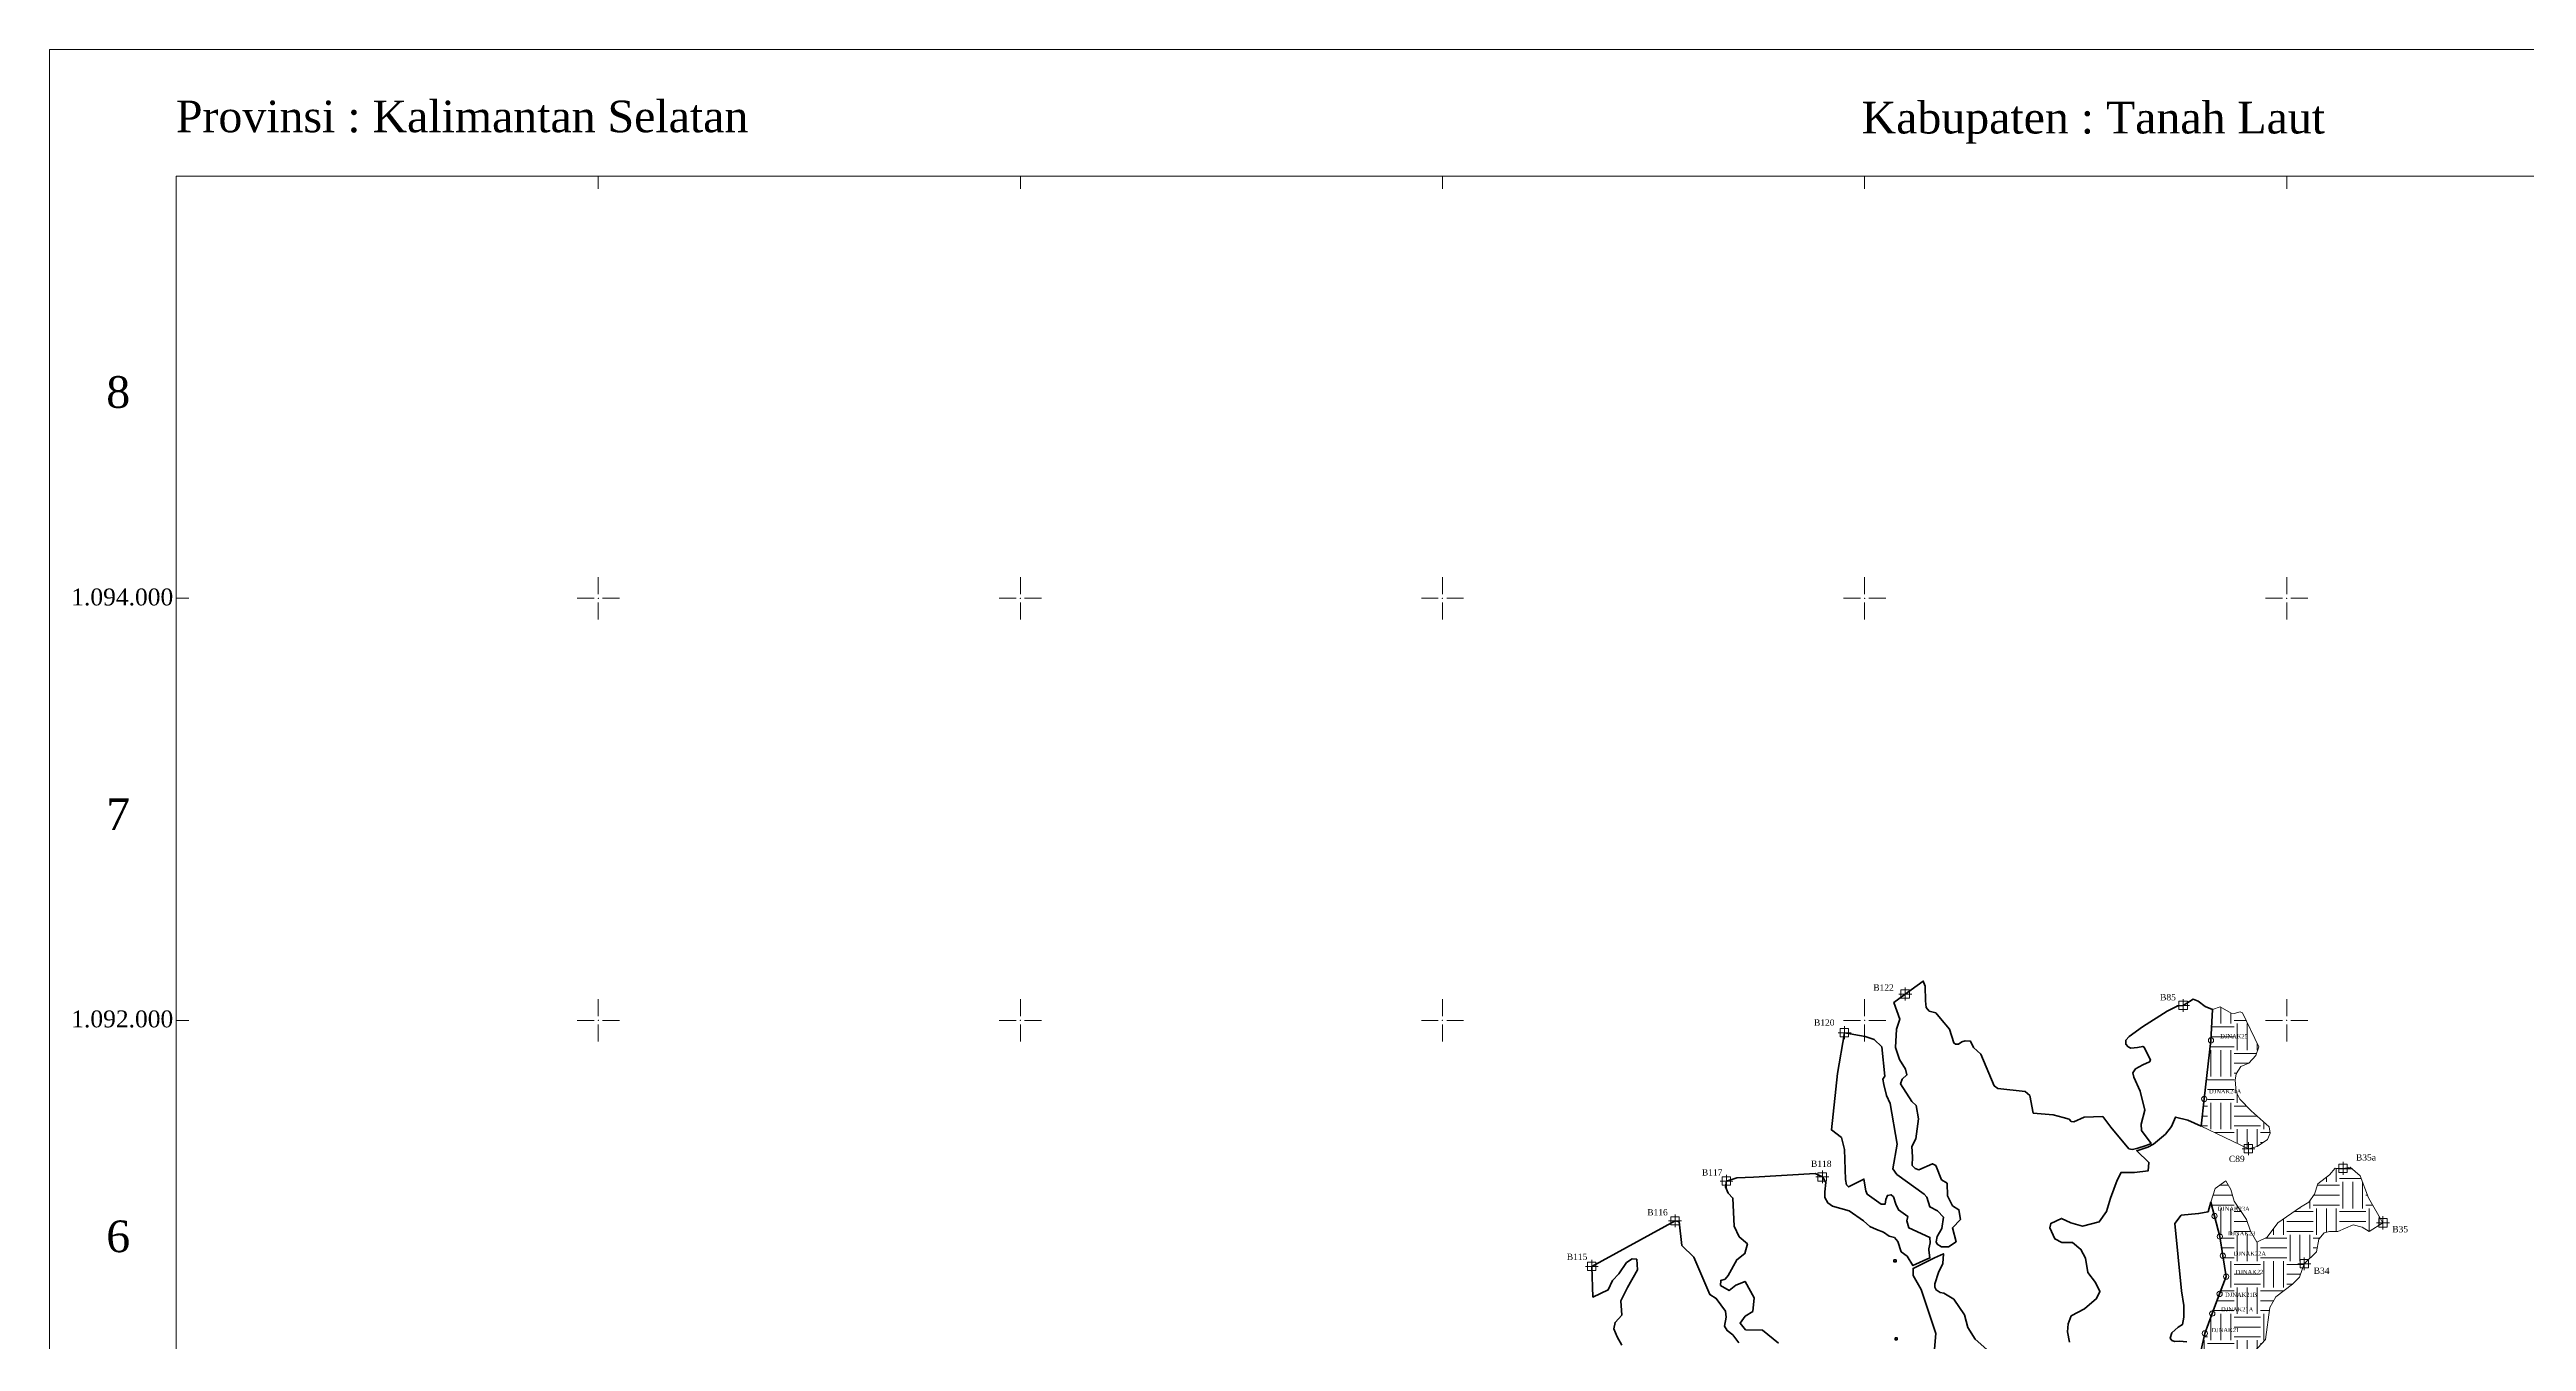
# Model space of a CAD drawing. Header units: inches. Extents: x 110400 to 131000, y 1079400 to 1096600.
# Drawn here: x 110400 to 122136, y 1090479 to 1096600 of the extents above; entities that cross this region are included whole.
import ezdxf

# ---------------------------------------------------------------- set-up
doc = ezdxf.new("R2010")
doc.units = ezdxf.units.IN
doc.header["$MEASUREMENT"] = 0
for name, color, linetype in [('020100', 7, 'Continuous'), ('110100', 7, 'Continuous'), ('hatch hp1', 7, 'Continuous'), ('NEW NO PATHOK', 7, 'Continuous'), ('No Patok BBTU', 7, 'Continuous'), ('TEXT', 7, 'Continuous')]:
    doc.layers.add(name, color=color, linetype=linetype)
doc.styles.add('Times New Roman', font='times.ttf')

# ---------------------------------------------------------------- blocks, each defined once
blk = doc.blocks.new('dawwfaa')
at = {"layer": 'hatch hp1', "lineweight": 13}
h = blk.add_hatch(dxfattribs=at)
h.set_pattern_fill('EARTH', color=5, scale=500, style=0)
h.paths.add_polyline_path([(121152, 1090963), (121178, 1090993), (121203, 1090999), (121242, 1090999), (121314, 1091031), (121358, 1091020), (121390, 1091000), (121456, 1091041), (121387, 1091159), (121348, 1091264), (121300, 1091304), (121268, 1091299), (121229, 1091300), (121202, 1091268), (121148, 1091225), (121131, 1091177), (121104, 1091139), (121065, 1091115), (120957, 1091041), (120907, 1090973), (120859, 1090949), (120828, 1091002), (120809, 1091057), (120751, 1091143), (120735, 1091198), (120711, 1091240), (120661, 1091203), (120641, 1091139), (120658, 1091073), (120683, 1090976), (120697, 1090885), (120713, 1090786), (120682, 1090704), (120647, 1090611), (120612, 1090517), (120584, 1090390), (120670, 1090339), (120722, 1090308), (120750, 1090346), (120845, 1090429), (120899, 1090488), (120920, 1090640), (120949, 1090690), (121028, 1090750), (121060, 1090784), (121083, 1090847), (121141, 1090903)])
h.paths.add_polyline_path([(120778, 1091627), (120760, 1091661), (120756, 1091716), (120760, 1091746), (120783, 1091782), (120821, 1091797), (120854, 1091834), (120868, 1091875), (120790, 1092036), (120779, 1092041), (120744, 1092030), (120685, 1092064), (120649, 1092051), (120641, 1091905), (120609, 1091628), (120594, 1091499), (120819, 1091392), (120860, 1091403), (120909, 1091436), (120921, 1091466), (120917, 1091496), (120832, 1091572)])
at = {"layer": '020100', "color": 5, "lineweight": 70}
for points in [[(117850, 1090462), (117827, 1090501), (117811, 1090538), (117818, 1090569), (117849, 1090604), (117845, 1090672), (117876, 1090735), (117924, 1090818), (117920, 1090868), (117898, 1090871), (117872, 1090853), (117835, 1090800), (117806, 1090768), (117785, 1090723), (117713, 1090689), (117707, 1090834), (118102, 1091051), (118122, 1091045), (118134, 1090933), (118191, 1090878), (118267, 1090701), (118297, 1090683), (118341, 1090623), (118344, 1090594), (118336, 1090552), (118348, 1090530), (118376, 1090510), (118404, 1090472)], [(118592, 1090471), (118516, 1090533), (118436, 1090534), (118410, 1090566), (118434, 1090598), (118471, 1090621), (118476, 1090685), (118434, 1090763), (118390, 1090746), (118359, 1090721), (118317, 1090744), (118318, 1090768), (118339, 1090774), (118354, 1090792), (118395, 1090866), (118433, 1090895), (118445, 1090941), (118406, 1090975), (118382, 1091025), (118376, 1091158), (118354, 1091182), (118341, 1091211), (118345, 1091238), (118394, 1091254), (118473, 1091257), (118765, 1091275), (118800, 1091259), (118816, 1091232), (118811, 1091188), (118812, 1091161), (118825, 1091135), (118848, 1091120), (118927, 1091097), (118994, 1091051), (119025, 1091024), (119057, 1091009), (119089, 1090996), (119116, 1090977), (119141, 1090971), (119157, 1090952), (119173, 1090904), (119201, 1090883), (119229, 1090838), (119309, 1090875), (119304, 1090911), (119305, 1090918), (119310, 1090946), (119309, 1090972), (119209, 1091017), (119200, 1091050), (119204, 1091071), (119160, 1091102), (119148, 1091129), (119137, 1091164), (119125, 1091174), (119108, 1091171), (119100, 1091152), (119097, 1091129), (119079, 1091129), (119012, 1091176), (119005, 1091192), (118997, 1091248), (118924, 1091211), (118914, 1091221), (118909, 1091246), (118904, 1091388), (118890, 1091445), (118843, 1091481), (118871, 1091748), (118905, 1091941), (119003, 1091924), (119045, 1091910), (119081, 1091875), (119096, 1091736), (119086, 1091722), (119091, 1091697), (119103, 1091644), (119121, 1091606), (119154, 1091413), (119134, 1091296), (119152, 1091270), (119282, 1091177), (119294, 1091163), (119309, 1091116), (119345, 1091098), (119373, 1091067), (119366, 1091014), (119344, 1090976), (119339, 1090951), (119344, 1090940), (119365, 1090927), (119398, 1090927), (119433, 1090951), (119416, 1091017), (119454, 1091056), (119447, 1091103), (119417, 1091122), (119392, 1091169), (119391, 1091228), (119365, 1091245), (119337, 1091313), (119321, 1091321), (119257, 1091292), (119239, 1091299), (119226, 1091313), (119227, 1091354), (119223, 1091402), (119243, 1091439), (119256, 1091533), (119245, 1091596), (119223, 1091615), (119170, 1091699), (119178, 1091721), (119200, 1091742), (119194, 1091769), (119165, 1091815), (119147, 1091872), (119151, 1091958), (119167, 1092005), (119138, 1092084), (119192, 1092125), (119278, 1092186), (119287, 1092162), (119288, 1092093), (119292, 1092061), (119306, 1092044), (119337, 1092036), (119360, 1092009), (119402, 1091959), (119422, 1091893), (119430, 1091887), (119445, 1091887), (119460, 1091898), (119477, 1091903), (119502, 1091901), (119516, 1091871), (119551, 1091840), (119614, 1091690), (119631, 1091677), (119761, 1091663), (119782, 1091644), (119799, 1091561), (119893, 1091552), (119941, 1091540), (119969, 1091532), (119978, 1091521), (119992, 1091520), (120040, 1091542), (120128, 1091544), (120166, 1091494), (120252, 1091392), (120268, 1091389), (120290, 1091393), (120334, 1091407), (120357, 1091417), (120312, 1091478), (120311, 1091509), (120327, 1091575), (120306, 1091665), (120275, 1091731), (120270, 1091752), (120283, 1091770), (120318, 1091790), (120350, 1091804), (120354, 1091812), (120325, 1091873), (120318, 1091877), (120293, 1091872), (120262, 1091868), (120248, 1091875), (120237, 1091888), (120238, 1091906), (120254, 1091923), (120316, 1091970), (120434, 1092043), (120484, 1092069), (120509, 1092071), (120556, 1092100), (120581, 1092091), (120614, 1092066), (120648, 1092051), (120649, 1092051)], [(120649, 1092051), (120641, 1091905), (120609, 1091628), (120594, 1091499)], [(120594, 1091499), (120531, 1091528), (120473, 1091542), (120454, 1091498), (120426, 1091461), (120368, 1091413), (120342, 1091399), (120289, 1091382), (120347, 1091327), (120344, 1091288), (120278, 1091280), (120215, 1091280), (120196, 1091243), (120165, 1091157), (120146, 1091094), (120112, 1091046), (120033, 1091025), (119977, 1091041), (119933, 1091062), (119882, 1091038), (119877, 1091017), (119901, 1090965), (119935, 1090947), (119985, 1090947), (120025, 1090915), (120046, 1090873), (120057, 1090805), (120094, 1090758), (120115, 1090716), (120099, 1090682), (120041, 1090634), (119978, 1090600), (119964, 1090562), (119962, 1090524), (119970, 1090475)], [(119579, 1090440), (119524, 1090490), (119489, 1090545), (119474, 1090605), (119423, 1090679), (119376, 1090707), (119358, 1090711), (119339, 1090723), (119332, 1090736), (119333, 1090752), (119350, 1090805), (119370, 1090848), (119373, 1090894), (119331, 1090875), (119230, 1090825), (119230, 1090791), (119268, 1090725), (119337, 1090516), (119330, 1090423)], [(120527, 1090477), (120492, 1090480), (120469, 1090479), (120456, 1090483), (120448, 1090494), (120456, 1090519), (120485, 1090546), (120506, 1090559), (120513, 1090594), (120512, 1090649), (120502, 1090718), (120469, 1091038), (120500, 1091077), (120582, 1091085), (120627, 1091093), (120641, 1091139)], [(120641, 1091139), (120658, 1091073), (120683, 1090976), (120697, 1090885), (120713, 1090786), (120682, 1090704), (120647, 1090611), (120612, 1090517), (120584, 1090390), (120670, 1090339), (120722, 1090308)]]:
    blk.add_lwpolyline(points, dxfattribs=at)
at = {"layer": '020100', "color": 5, "lineweight": 13}
for points in [[(120649, 1092051), (120685, 1092064), (120736, 1092035), (120751, 1092032), (120779, 1092041), (120790, 1092036), (120868, 1091875), (120854, 1091834), (120821, 1091797), (120783, 1091782), (120760, 1091746), (120756, 1091716), (120760, 1091661), (120778, 1091627), (120832, 1091572), (120917, 1091496), (120921, 1091466), (120909, 1091436), (120860, 1091403), (120819, 1091392), (120594, 1091499)], [(120845, 1090429), (120899, 1090488), (120920, 1090640), (120949, 1090690), (121028, 1090750), (121060, 1090784), (121083, 1090847), (121141, 1090903), (121152, 1090963), (121178, 1090993), (121203, 1090999), (121242, 1090999), (121314, 1091031), (121358, 1091020), (121390, 1091000), (121456, 1091041), (121387, 1091159), (121348, 1091264), (121300, 1091304), (121268, 1091299), (121229, 1091300), (121202, 1091268), (121148, 1091225), (121131, 1091177), (121104, 1091139), (121065, 1091115), (120957, 1091041), (120907, 1090973), (120859, 1090949), (120828, 1091002), (120809, 1091057), (120751, 1091143), (120735, 1091198), (120711, 1091240), (120661, 1091203), (120641, 1091139)]]:
    blk.add_lwpolyline(points, dxfattribs=at)
at = {"layer": '020100', "color": 5, "lineweight": 70}
blk.add_lwpolyline([(119139, 1090865), (119149, 1090865), (119149, 1090856), (119139, 1090856)], close=True, dxfattribs=at)
at = {"layer": '020100', "color": 5, "lineweight": 60}
blk.add_lwpolyline([(119144, 1090496), (119154, 1090496), (119154, 1090487), (119144, 1090487)], close=True, dxfattribs=at)
at = {"layer": '110100', "color": 5, "lineweight": 13}
for p, q in [((113000, 1095940), (113000, 1096000)), ((115000, 1095940), (115000, 1096000)), ((117000, 1095940), (117000, 1096000)), ((119000, 1095940), (119000, 1096000)), ((121000, 1095940), (121000, 1096000)), ((111000, 1094000), (111060, 1094000)), ((112900, 1094000), (112980, 1094000)), ((113000, 1094020), (113000, 1094100)), ((113020, 1094000), (113100, 1094000)), ((114900, 1094000), (114980, 1094000)), ((115000, 1094020), (115000, 1094100)), ((115020, 1094000), (115100, 1094000)), ((116900, 1094000), (116980, 1094000)), ((117000, 1094020), (117000, 1094100)), ((117020, 1094000), (117100, 1094000)), ((118900, 1094000), (118980, 1094000)), ((119000, 1094020), (119000, 1094100)), ((119020, 1094000), (119100, 1094000)), ((120900, 1094000), (120980, 1094000)), ((121000, 1094020), (121000, 1094100)), ((121020, 1094000), (121100, 1094000)), ((113000, 1093900), (113000, 1093980)), ((115000, 1093900), (115000, 1093980)), ((117000, 1093900), (117000, 1093980)), ((119000, 1093900), (119000, 1093980)), ((121000, 1093900), (121000, 1093980)), ((111000, 1092000), (111060, 1092000)), ((112900, 1092000), (112980, 1092000)), ((113000, 1092020), (113000, 1092100)), ((113020, 1092000), (113100, 1092000)), ((114900, 1092000), (114980, 1092000)), ((115000, 1092020), (115000, 1092100)), ((115020, 1092000), (115100, 1092000)), ((116900, 1092000), (116980, 1092000)), ((117000, 1092020), (117000, 1092100)), ((117020, 1092000), (117100, 1092000)), ((118900, 1092000), (118980, 1092000)), ((119000, 1092020), (119000, 1092100)), ((119020, 1092000), (119100, 1092000)), ((120900, 1092000), (120980, 1092000)), ((121000, 1092020), (121000, 1092100)), ((121020, 1092000), (121100, 1092000)), ((113000, 1091900), (113000, 1091980)), ((115000, 1091900), (115000, 1091980)), ((117000, 1091900), (117000, 1091980)), ((119000, 1091900), (119000, 1091980)), ((121000, 1091900), (121000, 1091980))]:
    blk.add_line(p, q, dxfattribs=at)
for points in [[(110400, 1096600), (131000, 1096600), (131000, 1079400), (110400, 1079400)], [(127000, 1080000), (111000, 1080000), (111000, 1096000), (127000, 1096000)]]:
    blk.add_lwpolyline(points, close=True, dxfattribs=at)
for p in [(113000, 1094000), (115000, 1094000), (117000, 1094000), (119000, 1094000), (121000, 1094000), (113000, 1092000), (115000, 1092000), (117000, 1092000), (119000, 1092000), (121000, 1092000)]:
    blk.add_point(p, dxfattribs=at)
at = {"layer": 'NEW NO PATHOK', "color": 5, "lineweight": 13}
for points in [[(119162, 1092125), (119223, 1092125), (119192, 1092125), (119192, 1092156), (119192, 1092094), (119192, 1092105), (119212, 1092105), (119212, 1092145), (119172, 1092145), (119172, 1092105), (119192, 1092105)], [(120479, 1092071), (120540, 1092071), (120509, 1092071), (120509, 1092101), (120509, 1092040), (120509, 1092051), (120529, 1092051), (120529, 1092091), (120489, 1092091), (120489, 1092051), (120509, 1092051)], [(118874, 1091941), (118936, 1091941), (118905, 1091941), (118905, 1091972), (118905, 1091911), (118905, 1091922), (118924, 1091922), (118924, 1091961), (118884, 1091961), (118884, 1091922), (118905, 1091922)], [(120788, 1091392), (120849, 1091392), (120819, 1091392), (120819, 1091423), (120819, 1091362), (120819, 1091372), (120838, 1091372), (120838, 1091412), (120798, 1091412), (120798, 1091372), (120819, 1091372)], [(118769, 1091259), (118830, 1091259), (118800, 1091259), (118800, 1091289), (118800, 1091228), (118800, 1091239), (118819, 1091239), (118819, 1091278), (118779, 1091278), (118779, 1091239), (118800, 1091239)], [(121237, 1091299), (121299, 1091299), (121268, 1091299), (121268, 1091330), (121268, 1091268), (121268, 1091279), (121287, 1091279), (121287, 1091319), (121247, 1091319), (121247, 1091279), (121268, 1091279)], [(118315, 1091238), (118376, 1091238), (118345, 1091238), (118345, 1091269), (118345, 1091208), (118345, 1091219), (118365, 1091219), (118365, 1091258), (118325, 1091258), (118325, 1091219), (118345, 1091219)], [(118071, 1091051), (118133, 1091051), (118102, 1091051), (118102, 1091081), (118102, 1091020), (118102, 1091031), (118121, 1091031), (118121, 1091070), (118082, 1091070), (118082, 1091031), (118102, 1091031)], [(121425, 1091041), (121487, 1091041), (121456, 1091041), (121456, 1091072), (121456, 1091010), (121456, 1091021), (121475, 1091021), (121475, 1091061), (121436, 1091061), (121436, 1091021), (121456, 1091021)], [(117677, 1090834), (117738, 1090834), (117707, 1090834), (117707, 1090865), (117707, 1090804), (117707, 1090815), (117727, 1090815), (117727, 1090854), (117687, 1090854), (117687, 1090815), (117707, 1090815)], [(121053, 1090847), (121114, 1090847), (121083, 1090847), (121083, 1090877), (121083, 1090816), (121083, 1090827), (121103, 1090827), (121103, 1090867), (121063, 1090867), (121063, 1090827), (121083, 1090827)]]:
    blk.add_lwpolyline(points, dxfattribs=at)
at = {"layer": 'No Patok BBTU', "color": 5, "lineweight": 13}
for centre, major_axis, start_param, end_param in [((120641, 1091905), (-8.84, 8.84), 3.925304382377102, 10.20848968955669), ((120609, 1091628), (-8.84, 8.84), 3.925303237519409, 10.20848854469899), ((120658, 1091073), (-8.84, 8.84), 3.925301, 10.208486), ((120683, 1090976), (-8.84, 8.84), 3.925301, 10.208486), ((120697, 1090885), (8.84, 8.84), 5.496097, 11.779282), ((120682, 1090704), (-8.84, 8.84), 3.925299427507643, 10.20848473468723), ((120713, 1090786), (-8.84, 8.84), 3.9253, 10.208485), ((120647, 1090611), (-8.84, 8.84), 3.925299, 10.208484), ((120612, 1090517), (-8.84, 8.84), 3.925299, 10.208484)]:
    blk.add_ellipse(centre, major_axis=major_axis, ratio=1, start_param=start_param, end_param=end_param, dxfattribs=at)
at = {"layer": '110100', "color": 5, "lineweight": 13, "style": 'Times New Roman'}
for s, height, p in [('Provinsi : Kalimantan Selatan', 150, (110999, 1096208)), ('Kabupaten : Tanah Laut', 150, (118986, 1096202)), ('8', 150, (110669, 1094902)), ('1.094.000', 80, (110503, 1093966)), ('7', 150, (110669, 1092902)), ('1.092.000', 80, (110503, 1091967)), ('6', 150, (110669, 1090902))]:
    blk.add_text(s, height=height, dxfattribs=at).set_placement(p)
at = {"layer": 'NEW NO PATHOK', "color": 5, "lineweight": 13, "style": 'Times New Roman'}
for s, p in [('B122', (119041, 1092141)), ('B85', (120400, 1092095)), ('B120', (118760, 1091975)), ('B117', (118229, 1091265)), ('B118', (118746, 1091306)), ('C89', (120726, 1091329)), ('B35a', (121328, 1091336)), ('B116', (117970, 1091076)), ('B35', (121500, 1090996)), ('B115', (117589, 1090865)), ('B34', (121128, 1090799))]:
    blk.add_text(s, height=29.7, dxfattribs=at).set_placement(p)
at = {"layer": 'No Patok BBTU', "color": 5, "lineweight": 13, "style": 'Times New Roman'}
for s, p in [('DJNAK25', (120685, 1091915)), ('DJNAK24A', (120632, 1091654)), ('DJNAK23A', (120672, 1091098)), ('DJNAK23', (120721, 1090981)), ('DJNAK22A', (120749, 1090885)), ('DJNAK21B', (120708, 1090690)), ('DJNAK22', (120758, 1090798)), ('DJNAK21A', (120689, 1090621)), ('DJNAK21', (120644, 1090523))]:
    blk.add_text(s, height=20, dxfattribs=at).set_placement(p)

msp = doc.modelspace()

# ---------------------------------------------------------------- block references
at = {"layer": 'TEXT'}
msp.add_blockref('dawwfaa', (0, 0), dxfattribs=at)

doc.saveas('drawing.dxf')
